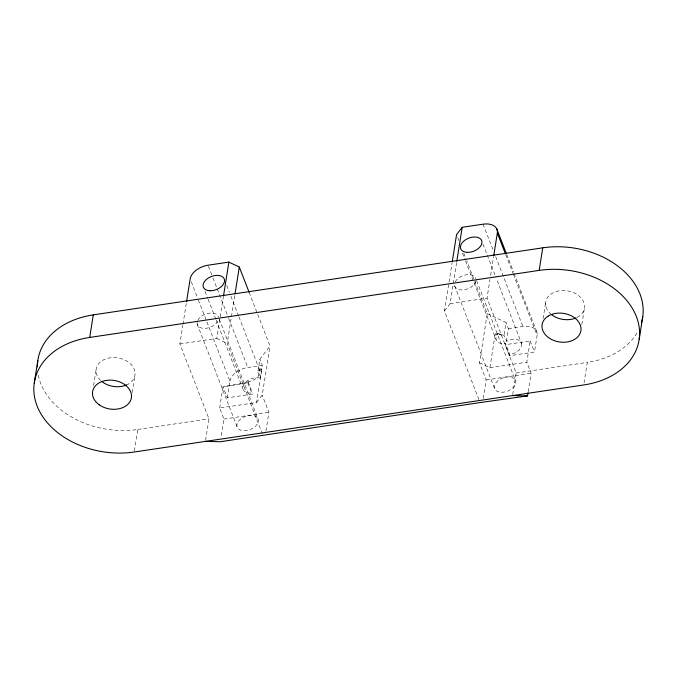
<?xml version="1.0" encoding="UTF-8"?>
<svg xmlns="http://www.w3.org/2000/svg" width="677" height="677" viewBox="0 0 677 677"><rect width="100%" height="100%" fill="white"/><g stroke="black" fill="none" stroke-linecap="round" stroke-linejoin="round"><path stroke-width="0.51" stroke-dasharray="3.38 2.54" d="M248.078 381.955L223.012 386.795L227.311 397.839L252.191 394.132L252.394 392.897A11.23 6.998 -21.3 0 1 243.551 384.968A11.23 6.998 -21.3 0 1 259.968 378.062L257.819 372.028L258.91 371.004L259.156 369.177L261.923 368.77L256.575 402.51L219.653 408.011L223.952 419.063L221.015 437.613M93.578 385.577L96.346 368.144M132.176 392.575L134.774 376.167M134.427 450.984L137.837 429.446A78.6 57.765 9 0 1 38.081 374.229M205.571 440.372L208.981 418.835L179.862 343.95L182.807 325.358M182.968 324.325L186.564 301.612M179.862 343.95L216.784 338.441L223.325 297.178M262.439 433.991L227.201 343.383L231.289 317.589M231.449 316.557L234.877 294.893M219.653 408.011L223.012 386.795L247.9 383.08L248.095 381.845A11.23 7.015 -21.1 0 0 257.962 376.717A11.23 7.015 -21.1 0 0 259.147 369.185M227.311 397.839L229.952 381.185L197.819 298.565M249.153 292.388L270.005 346.015L259.85 359.216L257.819 372.028L261.923 368.77L258.91 371.004M260.213 378.164L262.236 365.352L259.85 359.216M256.575 402.51L262.219 395.173L270.005 346.015M265.959 430.91L268.904 412.361L262.219 395.173M478.935 399.608L444.459 310.98L452.143 262.49M444.459 310.98L450.103 303.643L456.637 262.371M512.734 394.556L516.145 373.019L487.025 298.134L489.97 279.542M490.622 275.412L493.567 256.828M483.226 398.499L486.162 379.949L479.477 362.762L487.262 313.603L466.791 260.958M479.477 362.762L489.894 367.704L495.234 333.964L498.01 333.549L503.984 335.31L506.658 341.267A11.23 6.998 -21.3 0 1 521.628 343.493L496.376 278.569M487.262 313.603L506.007 322.497L503.984 335.31L495.234 333.964L501.175 334.87M513.394 274.388L537.115 335.369L534.475 352.023L509.595 355.738L505.296 344.686L505.491 343.451A11.23 6.998 -21.3 0 1 496.816 341.073A11.23 6.998 -21.3 0 1 498.027 333.533M506.371 341.445L508.402 328.641L506.007 322.497M509.595 355.738L509.789 354.503L505.491 343.451M528.178 391.797L531.115 373.247L526.816 362.195L530.176 340.98L505.296 344.686M543.089 318.528L545.848 301.096M581.848 324.503L584.285 309.118M584.039 382.911L587.289 362.407A78.6 57.765 9 0 0 637.869 331.4M577.117 317.352L578.53 316.599A19.65 14.445 9 0 0 583.794 302.314L582.694 300.106A19.65 14.445 9 0 0 551.603 293.615L549.555 295.164A19.65 14.445 9 0 0 545.696 305.623L546.339 307.9A19.65 14.445 9 0 0 550.909 314.103M450.103 303.643L487.025 298.134M229.952 381.185A16.84 10.502 -21.3 0 1 247.79 367.509L262.236 365.352M508.402 328.641L522.847 326.483A16.84 10.502 -21.3 0 1 537.115 335.369M489.894 367.704L526.816 362.195M137.837 429.446L208.981 418.835M516.145 373.019L587.289 362.407M223.952 419.063L268.904 412.361M486.162 379.949L531.115 373.247M216.784 338.441L227.201 343.383M506.734 254.51L513.623 272.213M514.004 273.203L536.573 331.231M505.744 254.713L513.014 273.398M530.176 340.98L534.475 352.023M483.065 224.189L493.389 250.744M495.691 256.642L522.847 326.483M482.989 244.143L495.996 277.587M476.65 280.769L515.671 381.092A11.23 6.998 -21.3 0 1 501.107 392.262A11.23 6.998 -21.3 0 1 498.297 380.398A11.23 6.998 -21.3 0 1 515.671 381.092M457.694 237.559L458.828 240.487M463.762 253.156L466.411 259.985M462.459 253.08L465.133 259.943M465.514 260.924L496.038 339.422M454.597 285.779L494.379 388.073M226.736 285.474L229.41 292.346M230.933 296.264L238.566 315.888M238.947 316.87L259.934 370.835M208.389 266.196L212.595 277.02M212.984 278.002L228.284 317.344M228.665 318.325L247.79 367.509M248.095 381.845L252.394 392.897M247.9 383.08L252.191 394.132M219.255 319.163L258.275 419.495A11.23 6.998 -21.3 0 1 243.703 430.657A11.23 6.998 -21.3 0 1 240.902 418.784A11.23 6.998 -21.3 0 1 258.275 419.495M205.063 291.482L207.746 298.371M208.127 299.352L215.777 319.019M216.158 320.009L242.933 388.86M191.312 281.844L197.439 297.575M197.193 324.173L236.975 426.468M100.712 380.533A19.65 14.445 9 0 1 103.378 359.927A19.65 14.445 9 0 1 131.253 364.632A19.65 14.445 9 0 1 126.641 384.917M475.939 280.693A11.23 6.998 -21.3 0 1 464.05 289.807A11.23 6.998 -21.3 0 1 454.538 283.891M455.206 281.886A11.23 6.998 -21.3 0 1 466.428 274.769A11.23 6.998 -21.3 0 1 475.889 278.797M217.876 321.093A11.23 6.998 -21.3 0 1 205.258 328.345A11.23 6.998 -21.3 0 1 197.142 322.277M197.811 320.272A11.23 6.998 -21.3 0 1 209.041 313.163A11.23 6.998 -21.3 0 1 218.493 317.2M521.628 343.493A11.23 6.998 -21.3 0 1 509.789 354.503"/><path stroke-width="1.02" d="M34.248 383.123L37.819 360.562M89.711 337.434L539.163 270.394A78.6 57.765 9 0 1 636.355 316.506A78.6 57.765 9 0 1 583.718 384.968L134.266 452.008A78.6 57.765 9 0 1 37.066 405.895A78.6 57.765 9 0 1 89.711 337.434L93.282 314.873L542.734 247.833A78.6 57.765 9 0 1 641.398 322.921M186.564 301.612L190.169 278.89A16.84 10.502 -21.3 0 1 208.008 265.215L228.877 262.101L239.294 267.043L249.153 292.388M223.486 296.145L228.877 262.101M235.046 293.86L239.294 267.043M452.304 261.457L456.552 234.631L462.196 227.303L483.065 224.189A16.84 10.502 -21.3 0 1 497.333 233.074L505.364 253.731M456.806 261.339L462.196 227.303M493.736 255.796L497.333 233.074M539.163 270.394L542.734 247.833M205.41 441.396L220.363 441.734L480.078 402.57L527.527 395.918L528.009 392.829M639.181 339.279L642.752 316.718M512.574 395.58L527.527 395.918M496.791 228.936L506.354 253.528M37.404 366.909A78.6 57.765 9 0 1 93.282 314.873M126.641 384.917A19.65 14.445 9 0 1 102.125 381.735M576.152 317.868A19.65 14.445 9 0 1 551.628 314.687M548.031 316.176L545.975 317.725A19.65 14.445 9 0 0 542.125 328.193L542.768 330.469A19.65 14.445 9 0 0 572.581 340.429L574.959 339.169A19.65 14.445 9 0 0 580.223 324.875L579.123 322.675A19.65 14.445 9 0 0 548.031 316.176M99.307 404.863A19.65 14.445 9 0 0 131.203 398.736A19.65 14.445 9 0 0 105.443 380.567A19.65 14.445 9 0 0 99.307 404.863M467.274 252.36A11.23 6.998 -21.3 0 0 481.846 241.19A11.23 6.998 -21.3 0 0 464.473 240.496A11.23 6.998 -21.3 0 0 467.274 252.36M209.878 290.755A11.23 6.998 -21.3 0 0 224.442 279.584A11.23 6.998 -21.3 0 0 207.077 278.882A11.23 6.998 -21.3 0 0 209.878 290.755"/></g></svg>
